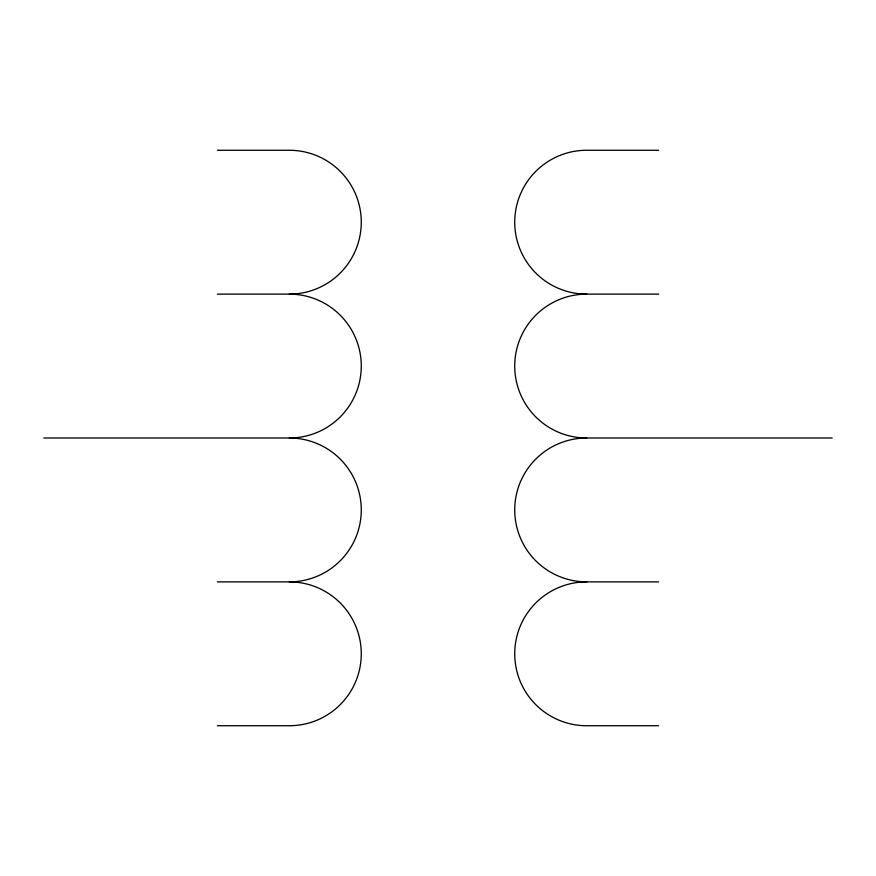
<?xml version="1.0" encoding="UTF-8"?>
<svg xmlns="http://www.w3.org/2000/svg" width="876" height="876" viewBox="0 0 876 876"><rect width="100%" height="100%" fill="white"/><g stroke="black" fill="none" stroke-linecap="round" stroke-linejoin="round"><path stroke-width="1.31" d="M217.401 150.267L289.332 150.267A71.931 71.931 0 0 1 361.273 222.197A71.931 71.931 0 0 1 289.332 294.128L217.401 294.128M658.599 150.267L586.668 150.267A71.931 71.931 0 0 0 514.727 222.197A71.931 71.931 0 0 0 586.668 294.128L658.599 294.128M43.8 438L289.332 438A71.931 71.931 0 0 1 361.273 509.931A71.931 71.931 0 0 1 289.332 581.872L217.401 581.872M658.599 581.872L586.668 581.872A71.931 71.931 0 0 1 514.727 509.931A71.931 71.931 0 0 1 586.668 438L832.2 438M217.401 725.733L289.332 725.733A71.931 71.931 0 0 0 361.273 653.803A71.931 71.931 0 0 0 289.332 581.872M658.599 725.733L586.668 725.733A71.931 71.931 0 0 1 514.727 653.803A71.931 71.931 0 0 1 586.668 581.872M289.332 294.128A71.931 71.931 0 0 1 361.273 366.069A71.931 71.931 0 0 1 289.332 438M586.668 438A71.931 71.931 0 0 1 514.727 366.069A71.931 71.931 0 0 1 586.668 294.128"/></g></svg>
